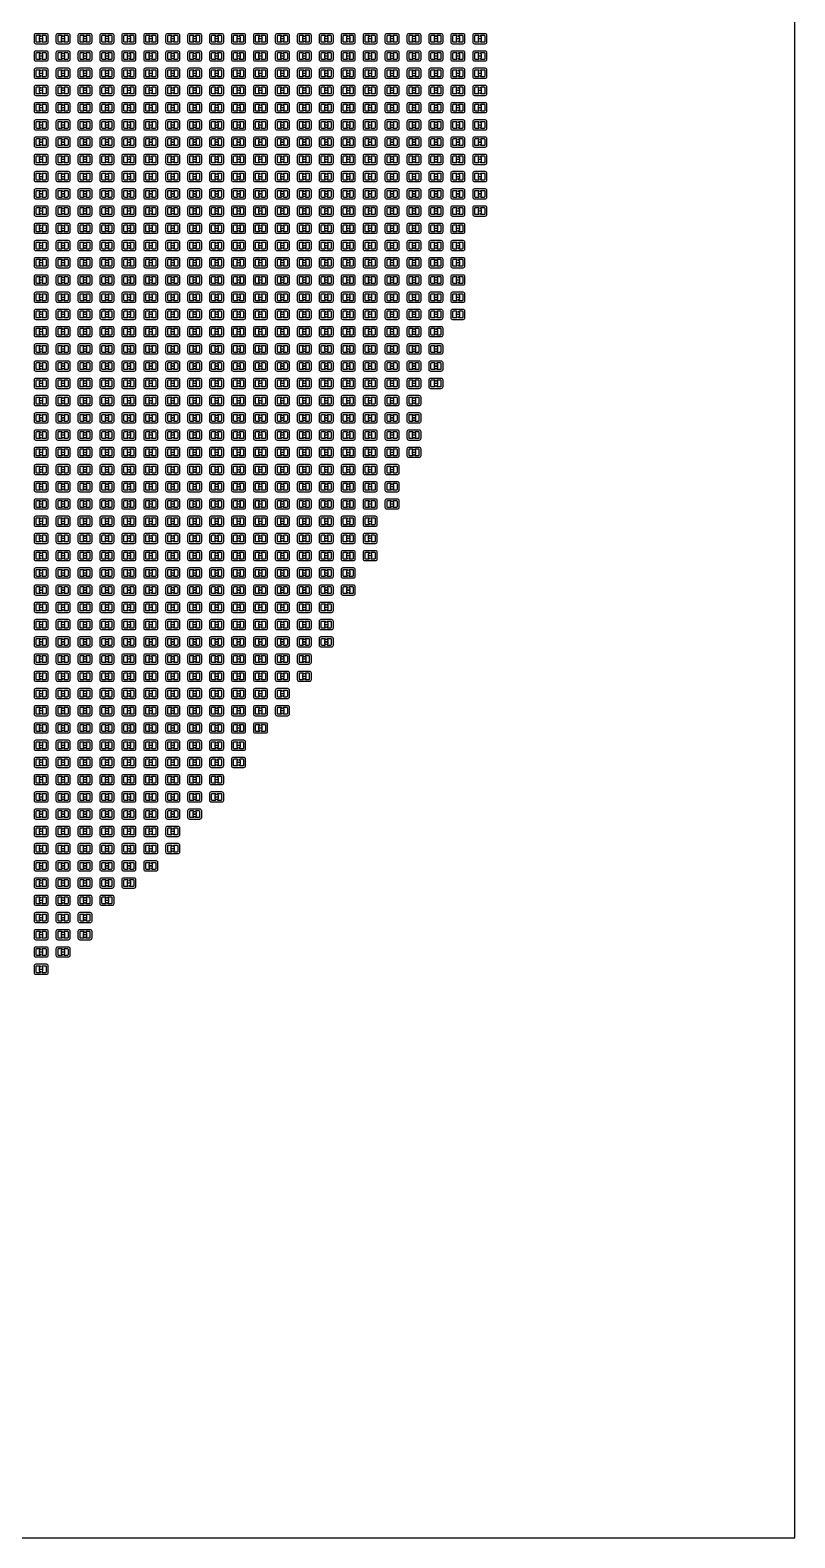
# Model space of a CAD drawing. Header units: metres. Extents: x -2500 to 2500, y -2500 to 2500.
# Drawn here: x 1231 to 2500, y -2500 to 2 of the extents above; entities that cross this region are included whole.
import ezdxf

# ---------------------------------------------------------------- set-up
doc = ezdxf.new("R2010")
doc.units = ezdxf.units.M
doc.layers.add('structure', color=2, linetype='Continuous')
doc.layers.add('substrate', color=7, linetype='Continuous')

# ---------------------------------------------------------------- blocks, each defined once
blk = doc.blocks.new('structure')
at = {"layer": 'structure'}
for points in [[(-11.2, 5.8, -0.414214), (-8.2, 8.8), (8.2, 8.8, -0.414214), (11.2, 5.8), (11.2, -5.8, -0.414214), (8.2, -8.8), (-8.2, -8.8, -0.414214), (-11.2, -5.8), (-11.2, 5.8)], [(-8.2, 4.6, -0.414214), (-7, 5.8), (-2.7, 5.8, -0.414214), (-1.5, 4.6), (-1.5, 3.8, -0.414214), (-2, 3.3), (-2.5, 3.3, 0.414214), (-3, 2.8), (-3, 0.3), (3, 0.3), (3, 2.8, 0.414214), (2.5, 3.3), (2, 3.3, -0.414214), (1.5, 3.8), (1.5, 4.6, -0.414214), (2.7, 5.8), (7, 5.8, -0.414214), (8.2, 4.6), (8.2, -4.6, -0.414214), (7, -5.8), (2.7, -5.8, -0.414214), (1.5, -4.6), (1.5, -3.8, -0.414214), (2, -3.3), (2.5, -3.3, 0.414214), (3, -2.8), (3, -0.3), (-3, -0.3), (-3, -2.8, 0.414214), (-2.5, -3.3), (-2, -3.3, -0.414214), (-1.5, -3.8), (-1.5, -4.6, -0.414214), (-2.7, -5.8), (-7, -5.8, -0.414214), (-7, -5.8, -0.414214), (-8.2, -4.6), (-8.2, 4.6)]]:
    blk.add_lwpolyline(points, format="xyb", dxfattribs=at)
blk = doc.blocks.new('array')
at = {"layer": 'structure'}
for p in [(1249.2, -11.8), (1285.6, -11.8), (1322, -11.8), (1358.4, -11.8), (1394.8, -11.8), (1431.2, -11.8), (1467.6, -11.8), (1504, -11.8), (1540.4, -11.8), (1576.8, -11.8), (1613.2, -11.8), (1649.6, -11.8), (1686, -11.8), (1722.4, -11.8), (1758.8, -11.8), (1795.2, -11.8), (1831.6, -11.8), (1868, -11.8), (1904.4, -11.8), (1940.8, -11.8), (1977.2, -11.8), (1249.2, -40.4), (1285.6, -40.4), (1322, -40.4), (1358.4, -40.4), (1394.8, -40.4), (1431.2, -40.4), (1467.6, -40.4), (1504, -40.4), (1540.4, -40.4), (1576.8, -40.4), (1613.2, -40.4), (1649.6, -40.4), (1686, -40.4), (1722.4, -40.4), (1758.8, -40.4), (1795.2, -40.4), (1831.6, -40.4), (1868, -40.4), (1904.4, -40.4), (1940.8, -40.4), (1977.2, -40.4), (1249.2, -69), (1285.6, -69), (1322, -69), (1358.4, -69), (1394.8, -69), (1431.2, -69), (1467.6, -69), (1504, -69), (1540.4, -69), (1576.8, -69), (1613.2, -69), (1649.6, -69), (1686, -69), (1722.4, -69), (1758.8, -69), (1795.2, -69), (1831.6, -69), (1868, -69), (1904.4, -69), (1940.8, -69), (1977.2, -69), (1249.2, -97.6), (1285.6, -97.6), (1322, -97.6), (1358.4, -97.6), (1394.8, -97.6), (1431.2, -97.6), (1467.6, -97.6), (1504, -97.6), (1540.4, -97.6), (1576.8, -97.6), (1613.2, -97.6), (1649.6, -97.6), (1686, -97.6), (1722.4, -97.6), (1758.8, -97.6), (1795.2, -97.6), (1831.6, -97.6), (1868, -97.6), (1904.4, -97.6), (1940.8, -97.6), (1977.2, -97.6), (1249.2, -126.2), (1285.6, -126.2), (1322, -126.2), (1358.4, -126.2), (1394.8, -126.2), (1431.2, -126.2), (1467.6, -126.2), (1504, -126.2), (1540.4, -126.2), (1576.8, -126.2), (1613.2, -126.2), (1649.6, -126.2), (1686, -126.2), (1722.4, -126.2), (1758.8, -126.2), (1795.2, -126.2), (1831.6, -126.2), (1868, -126.2), (1904.4, -126.2), (1940.8, -126.2), (1977.2, -126.2), (1249.2, -154.8), (1285.6, -154.8), (1322, -154.8), (1358.4, -154.8), (1394.8, -154.8), (1431.2, -154.8), (1467.6, -154.8), (1504, -154.8), (1540.4, -154.8), (1576.8, -154.8), (1613.2, -154.8), (1649.6, -154.8), (1686, -154.8), (1722.4, -154.8), (1758.8, -154.8), (1795.2, -154.8), (1831.6, -154.8), (1868, -154.8), (1904.4, -154.8), (1940.8, -154.8), (1977.2, -154.8), (1249.2, -183.4), (1285.6, -183.4), (1322, -183.4), (1358.4, -183.4), (1394.8, -183.4), (1431.2, -183.4), (1467.6, -183.4), (1504, -183.4), (1540.4, -183.4), (1576.8, -183.4), (1613.2, -183.4), (1649.6, -183.4), (1686, -183.4), (1722.4, -183.4), (1758.8, -183.4), (1795.2, -183.4), (1831.6, -183.4), (1868, -183.4), (1904.4, -183.4), (1940.8, -183.4), (1977.2, -183.4), (1249.2, -212), (1285.6, -212), (1322, -212), (1358.4, -212), (1394.8, -212), (1431.2, -212), (1467.6, -212), (1504, -212), (1540.4, -212), (1576.8, -212), (1613.2, -212), (1649.6, -212), (1686, -212), (1722.4, -212), (1758.8, -212), (1795.2, -212), (1831.6, -212), (1868, -212), (1904.4, -212), (1940.8, -212), (1977.2, -212), (1249.2, -240.6), (1285.6, -240.6), (1322, -240.6), (1358.4, -240.6), (1394.8, -240.6), (1431.2, -240.6), (1467.6, -240.6), (1504, -240.6), (1540.4, -240.6), (1576.8, -240.6), (1613.2, -240.6), (1649.6, -240.6), (1686, -240.6), (1722.4, -240.6), (1758.8, -240.6), (1795.2, -240.6), (1831.6, -240.6), (1868, -240.6), (1904.4, -240.6), (1940.8, -240.6), (1977.2, -240.6), (1249.2, -269.2), (1285.6, -269.2), (1322, -269.2), (1358.4, -269.2), (1394.8, -269.2), (1431.2, -269.2), (1467.6, -269.2), (1504, -269.2), (1540.4, -269.2), (1576.8, -269.2), (1613.2, -269.2), (1649.6, -269.2), (1686, -269.2), (1722.4, -269.2), (1758.8, -269.2), (1795.2, -269.2), (1831.6, -269.2), (1868, -269.2), (1904.4, -269.2), (1940.8, -269.2), (1977.2, -269.2), (1249.2, -297.8), (1285.6, -297.8), (1322, -297.8), (1358.4, -297.8), (1394.8, -297.8), (1431.2, -297.8), (1467.6, -297.8), (1504, -297.8), (1540.4, -297.8), (1576.8, -297.8), (1613.2, -297.8), (1649.6, -297.8), (1686, -297.8), (1722.4, -297.8), (1758.8, -297.8), (1795.2, -297.8), (1831.6, -297.8), (1868, -297.8), (1904.4, -297.8), (1940.8, -297.8), (1977.2, -297.8), (1249.2, -326.4), (1285.6, -326.4), (1322, -326.4), (1358.4, -326.4), (1394.8, -326.4), (1431.2, -326.4), (1467.6, -326.4), (1504, -326.4), (1540.4, -326.4), (1576.8, -326.4), (1613.2, -326.4), (1649.6, -326.4), (1686, -326.4), (1722.4, -326.4), (1758.8, -326.4), (1795.2, -326.4), (1831.6, -326.4), (1868, -326.4), (1904.4, -326.4), (1940.8, -326.4), (1249.2, -355), (1285.6, -355), (1322, -355), (1358.4, -355), (1394.8, -355), (1431.2, -355), (1467.6, -355), (1504, -355), (1540.4, -355), (1576.8, -355), (1613.2, -355), (1649.6, -355), (1686, -355), (1722.4, -355), (1758.8, -355), (1795.2, -355), (1831.6, -355), (1868, -355), (1904.4, -355), (1940.8, -355), (1249.2, -383.6), (1285.6, -383.6), (1322, -383.6), (1358.4, -383.6), (1394.8, -383.6), (1431.2, -383.6), (1467.6, -383.6), (1504, -383.6), (1540.4, -383.6), (1576.8, -383.6), (1613.2, -383.6), (1649.6, -383.6), (1686, -383.6), (1722.4, -383.6), (1758.8, -383.6), (1795.2, -383.6), (1831.6, -383.6), (1868, -383.6), (1904.4, -383.6), (1940.8, -383.6), (1249.2, -412.2), (1285.6, -412.2), (1322, -412.2), (1358.4, -412.2), (1394.8, -412.2), (1431.2, -412.2), (1467.6, -412.2), (1504, -412.2), (1540.4, -412.2), (1576.8, -412.2), (1613.2, -412.2), (1649.6, -412.2), (1686, -412.2), (1722.4, -412.2), (1758.8, -412.2), (1795.2, -412.2), (1831.6, -412.2), (1868, -412.2), (1904.4, -412.2), (1940.8, -412.2), (1249.2, -440.8), (1285.6, -440.8), (1322, -440.8), (1358.4, -440.8), (1394.8, -440.8), (1431.2, -440.8), (1467.6, -440.8), (1504, -440.8), (1540.4, -440.8), (1576.8, -440.8), (1613.2, -440.8), (1649.6, -440.8), (1686, -440.8), (1722.4, -440.8), (1758.8, -440.8), (1795.2, -440.8), (1831.6, -440.8), (1868, -440.8), (1904.4, -440.8), (1940.8, -440.8), (1249.2, -469.4), (1285.6, -469.4), (1322, -469.4), (1358.4, -469.4), (1394.8, -469.4), (1431.2, -469.4), (1467.6, -469.4), (1504, -469.4), (1540.4, -469.4), (1576.8, -469.4), (1613.2, -469.4), (1649.6, -469.4), (1686, -469.4), (1722.4, -469.4), (1758.8, -469.4), (1795.2, -469.4), (1831.6, -469.4), (1868, -469.4), (1904.4, -469.4), (1940.8, -469.4), (1249.2, -498), (1285.6, -498), (1322, -498), (1358.4, -498), (1394.8, -498), (1431.2, -498), (1467.6, -498), (1504, -498), (1540.4, -498), (1576.8, -498), (1613.2, -498), (1649.6, -498), (1686, -498), (1722.4, -498), (1758.8, -498), (1795.2, -498), (1831.6, -498), (1868, -498), (1904.4, -498), (1249.2, -526.6), (1285.6, -526.6), (1322, -526.6), (1358.4, -526.6), (1394.8, -526.6), (1431.2, -526.6), (1467.6, -526.6), (1504, -526.6), (1540.4, -526.6), (1576.8, -526.6), (1613.2, -526.6), (1649.6, -526.6), (1686, -526.6), (1722.4, -526.6), (1758.8, -526.6), (1795.2, -526.6), (1831.6, -526.6), (1868, -526.6), (1904.4, -526.6), (1249.2, -555.2), (1285.6, -555.2), (1322, -555.2), (1358.4, -555.2), (1394.8, -555.2), (1431.2, -555.2), (1467.6, -555.2), (1504, -555.2), (1540.4, -555.2), (1576.8, -555.2), (1613.2, -555.2), (1649.6, -555.2), (1686, -555.2), (1722.4, -555.2), (1758.8, -555.2), (1795.2, -555.2), (1831.6, -555.2), (1868, -555.2), (1904.4, -555.2), (1249.2, -583.8), (1285.6, -583.8), (1322, -583.8), (1358.4, -583.8), (1394.8, -583.8), (1431.2, -583.8), (1467.6, -583.8), (1504, -583.8), (1540.4, -583.8), (1576.8, -583.8), (1613.2, -583.8), (1649.6, -583.8), (1686, -583.8), (1722.4, -583.8), (1758.8, -583.8), (1795.2, -583.8), (1831.6, -583.8), (1868, -583.8), (1904.4, -583.8), (1249.2, -612.4), (1285.6, -612.4), (1322, -612.4), (1358.4, -612.4), (1394.8, -612.4), (1431.2, -612.4), (1467.6, -612.4), (1504, -612.4), (1540.4, -612.4), (1576.8, -612.4), (1613.2, -612.4), (1649.6, -612.4), (1686, -612.4), (1722.4, -612.4), (1758.8, -612.4), (1795.2, -612.4), (1831.6, -612.4), (1868, -612.4), (1249.2, -641), (1285.6, -641), (1322, -641), (1358.4, -641), (1394.8, -641), (1431.2, -641), (1467.6, -641), (1504, -641), (1540.4, -641), (1576.8, -641), (1613.2, -641), (1649.6, -641), (1686, -641), (1722.4, -641), (1758.8, -641), (1795.2, -641), (1831.6, -641), (1868, -641), (1249.2, -669.6), (1285.6, -669.6), (1322, -669.6), (1358.4, -669.6), (1394.8, -669.6), (1431.2, -669.6), (1467.6, -669.6), (1504, -669.6), (1540.4, -669.6), (1576.8, -669.6), (1613.2, -669.6), (1649.6, -669.6), (1686, -669.6), (1722.4, -669.6), (1758.8, -669.6), (1795.2, -669.6), (1831.6, -669.6), (1868, -669.6), (1249.2, -698.2), (1285.6, -698.2), (1322, -698.2), (1358.4, -698.2), (1394.8, -698.2), (1431.2, -698.2), (1467.6, -698.2), (1504, -698.2), (1540.4, -698.2), (1576.8, -698.2), (1613.2, -698.2), (1649.6, -698.2), (1686, -698.2), (1722.4, -698.2), (1758.8, -698.2), (1795.2, -698.2), (1831.6, -698.2), (1868, -698.2), (1249.2, -726.8), (1285.6, -726.8), (1322, -726.8), (1358.4, -726.8), (1394.8, -726.8), (1431.2, -726.8), (1467.6, -726.8), (1504, -726.8), (1540.4, -726.8), (1576.8, -726.8), (1613.2, -726.8), (1649.6, -726.8), (1686, -726.8), (1722.4, -726.8), (1758.8, -726.8), (1795.2, -726.8), (1831.6, -726.8), (1249.2, -755.4), (1285.6, -755.4), (1322, -755.4), (1358.4, -755.4), (1394.8, -755.4), (1431.2, -755.4), (1467.6, -755.4), (1504, -755.4), (1540.4, -755.4), (1576.8, -755.4), (1613.2, -755.4), (1649.6, -755.4), (1686, -755.4), (1722.4, -755.4), (1758.8, -755.4), (1795.2, -755.4), (1831.6, -755.4), (1249.2, -784), (1285.6, -784), (1322, -784), (1358.4, -784), (1394.8, -784), (1431.2, -784), (1467.6, -784), (1504, -784), (1540.4, -784), (1576.8, -784), (1613.2, -784), (1649.6, -784), (1686, -784), (1722.4, -784), (1758.8, -784), (1795.2, -784), (1831.6, -784), (1249.2, -812.6), (1285.6, -812.6), (1322, -812.6), (1358.4, -812.6), (1394.8, -812.6), (1431.2, -812.6), (1467.6, -812.6), (1504, -812.6), (1540.4, -812.6), (1576.8, -812.6), (1613.2, -812.6), (1649.6, -812.6), (1686, -812.6), (1722.4, -812.6), (1758.8, -812.6), (1795.2, -812.6), (1249.2, -841.2), (1285.6, -841.2), (1322, -841.2), (1358.4, -841.2), (1394.8, -841.2), (1431.2, -841.2), (1467.6, -841.2), (1504, -841.2), (1540.4, -841.2), (1576.8, -841.2), (1613.2, -841.2), (1649.6, -841.2), (1686, -841.2), (1722.4, -841.2), (1758.8, -841.2), (1795.2, -841.2), (1249.2, -869.8), (1285.6, -869.8), (1322, -869.8), (1358.4, -869.8), (1394.8, -869.8), (1431.2, -869.8), (1467.6, -869.8), (1504, -869.8), (1540.4, -869.8), (1576.8, -869.8), (1613.2, -869.8), (1649.6, -869.8), (1686, -869.8), (1722.4, -869.8), (1758.8, -869.8), (1795.2, -869.8), (1249.2, -898.4), (1285.6, -898.4), (1322, -898.4), (1358.4, -898.4), (1394.8, -898.4), (1431.2, -898.4), (1467.6, -898.4), (1504, -898.4), (1540.4, -898.4), (1576.8, -898.4), (1613.2, -898.4), (1649.6, -898.4), (1686, -898.4), (1722.4, -898.4), (1758.8, -898.4), (1249.2, -927), (1285.6, -927), (1322, -927), (1358.4, -927), (1394.8, -927), (1431.2, -927), (1467.6, -927), (1504, -927), (1540.4, -927), (1576.8, -927), (1613.2, -927), (1649.6, -927), (1686, -927), (1722.4, -927), (1758.8, -927), (1249.2, -955.6), (1285.6, -955.6), (1322, -955.6), (1358.4, -955.6), (1394.8, -955.6), (1431.2, -955.6), (1467.6, -955.6), (1504, -955.6), (1540.4, -955.6), (1576.8, -955.6), (1613.2, -955.6), (1649.6, -955.6), (1686, -955.6), (1722.4, -955.6), (1249.2, -984.2), (1285.6, -984.2), (1322, -984.2), (1358.4, -984.2), (1394.8, -984.2), (1431.2, -984.2), (1467.6, -984.2), (1504, -984.2), (1540.4, -984.2), (1576.8, -984.2), (1613.2, -984.2), (1649.6, -984.2), (1686, -984.2), (1722.4, -984.2), (1249.2, -1012.8), (1285.6, -1012.8), (1322, -1012.8), (1358.4, -1012.8), (1394.8, -1012.8), (1431.2, -1012.8), (1467.6, -1012.8), (1504, -1012.8), (1540.4, -1012.8), (1576.8, -1012.8), (1613.2, -1012.8), (1649.6, -1012.8), (1686, -1012.8), (1722.4, -1012.8), (1249.2, -1041.4), (1285.6, -1041.4), (1322, -1041.4), (1358.4, -1041.4), (1394.8, -1041.4), (1431.2, -1041.4), (1467.6, -1041.4), (1504, -1041.4), (1540.4, -1041.4), (1576.8, -1041.4), (1613.2, -1041.4), (1649.6, -1041.4), (1686, -1041.4), (1249.2, -1070), (1285.6, -1070), (1322, -1070), (1358.4, -1070), (1394.8, -1070), (1431.2, -1070), (1467.6, -1070), (1504, -1070), (1540.4, -1070), (1576.8, -1070), (1613.2, -1070), (1649.6, -1070), (1686, -1070), (1249.2, -1098.6), (1285.6, -1098.6), (1322, -1098.6), (1358.4, -1098.6), (1394.8, -1098.6), (1431.2, -1098.6), (1467.6, -1098.6), (1504, -1098.6), (1540.4, -1098.6), (1576.8, -1098.6), (1613.2, -1098.6), (1649.6, -1098.6), (1249.2, -1127.2), (1285.6, -1127.2), (1322, -1127.2), (1358.4, -1127.2), (1394.8, -1127.2), (1431.2, -1127.2), (1467.6, -1127.2), (1504, -1127.2), (1540.4, -1127.2), (1576.8, -1127.2), (1613.2, -1127.2), (1649.6, -1127.2), (1249.2, -1155.8), (1285.6, -1155.8), (1322, -1155.8), (1358.4, -1155.8), (1394.8, -1155.8), (1431.2, -1155.8), (1467.6, -1155.8), (1504, -1155.8), (1540.4, -1155.8), (1576.8, -1155.8), (1613.2, -1155.8), (1249.2, -1184.4), (1285.6, -1184.4), (1322, -1184.4), (1358.4, -1184.4), (1394.8, -1184.4), (1431.2, -1184.4), (1467.6, -1184.4), (1504, -1184.4), (1540.4, -1184.4), (1576.8, -1184.4), (1249.2, -1213), (1285.6, -1213), (1322, -1213), (1358.4, -1213), (1394.8, -1213), (1431.2, -1213), (1467.6, -1213), (1504, -1213), (1540.4, -1213), (1576.8, -1213), (1249.2, -1241.6), (1285.6, -1241.6), (1322, -1241.6), (1358.4, -1241.6), (1394.8, -1241.6), (1431.2, -1241.6), (1467.6, -1241.6), (1504, -1241.6), (1540.4, -1241.6), (1249.2, -1270.2), (1285.6, -1270.2), (1322, -1270.2), (1358.4, -1270.2), (1394.8, -1270.2), (1431.2, -1270.2), (1467.6, -1270.2), (1504, -1270.2), (1540.4, -1270.2), (1249.2, -1298.8), (1285.6, -1298.8), (1322, -1298.8), (1358.4, -1298.8), (1394.8, -1298.8), (1431.2, -1298.8), (1467.6, -1298.8), (1504, -1298.8), (1249.2, -1327.4), (1285.6, -1327.4), (1322, -1327.4), (1358.4, -1327.4), (1394.8, -1327.4), (1431.2, -1327.4), (1467.6, -1327.4), (1249.2, -1356), (1285.6, -1356), (1322, -1356), (1358.4, -1356), (1394.8, -1356), (1431.2, -1356), (1467.6, -1356), (1249.2, -1384.6), (1285.6, -1384.6), (1322, -1384.6), (1358.4, -1384.6), (1394.8, -1384.6), (1431.2, -1384.6), (1249.2, -1413.2), (1285.6, -1413.2), (1322, -1413.2), (1358.4, -1413.2), (1394.8, -1413.2), (1249.2, -1441.8), (1285.6, -1441.8), (1322, -1441.8), (1358.4, -1441.8), (1249.2, -1470.4), (1285.6, -1470.4), (1322, -1470.4), (1249.2, -1499), (1285.6, -1499), (1322, -1499), (1249.2, -1527.6), (1285.6, -1527.6), (1249.2, -1556.2)]:
    blk.add_blockref('structure', p, dxfattribs=at)

msp = doc.modelspace()

# ---------------------------------------------------------------- linework, layer by layer
at = {"layer": 'substrate'}
msp.add_lwpolyline([(-2500, -2500), (2500, -2500), (2500, 2500), (-2500, 2500), (-2500, -2500)], dxfattribs=at)

# ---------------------------------------------------------------- block references
at = {"layer": 'structure'}
msp.add_blockref('array', (0, 0), dxfattribs=at)

doc.saveas('drawing.dxf')
